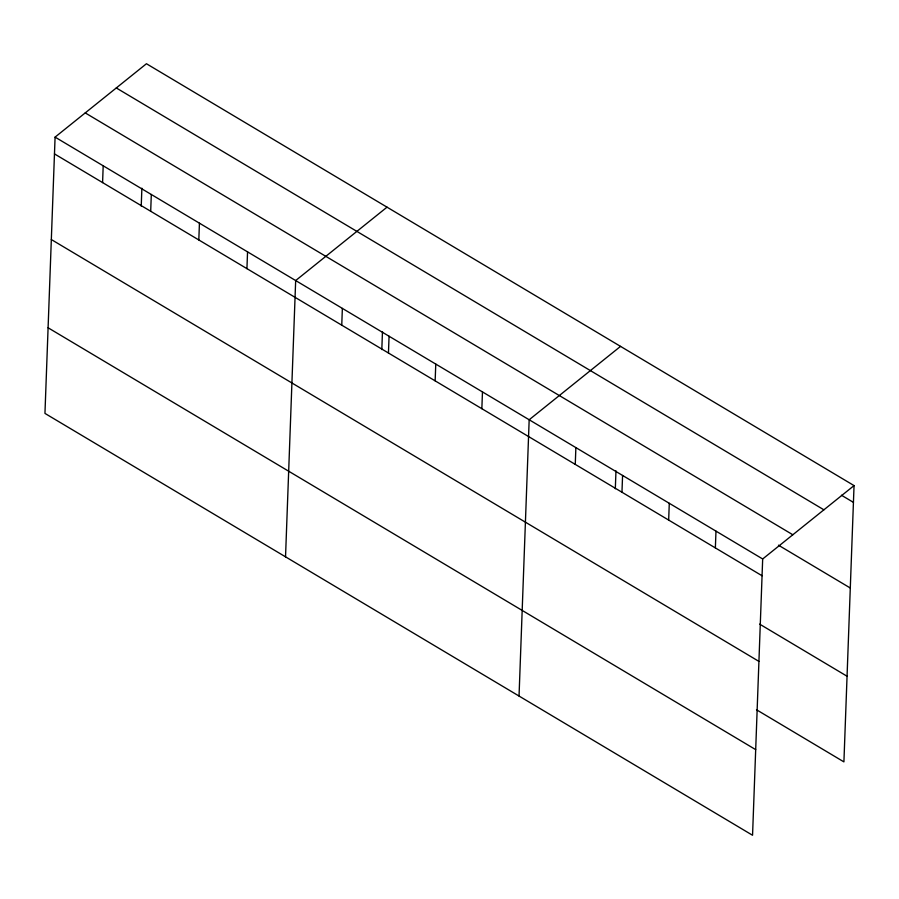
<?xml version="1.0" encoding="UTF-8"?>
<svg xmlns="http://www.w3.org/2000/svg" width="899" height="899" viewBox="0 0 899 899"><rect width="100%" height="100%" fill="white"/><g stroke="black" fill="none" stroke-linecap="round" stroke-linejoin="round"><path stroke-width="1.35" d="M55.086 137.12L44.95 413.405L752.553 835.261L762.678 558.976L854.05 485.595L146.447 63.739L55.086 137.12L762.678 558.976M102.587 182.587L103.194 165.809M141.233 206.129L141.885 188.206M150.695 211.276L151.313 194.499M198.814 239.966L199.432 223.177M246.933 268.644L247.551 251.866M285.534 556.841L295.67 280.555L387.031 207.163M341.755 325.18L342.362 308.402M381.817 349.565L382.468 331.641M388.458 353.015L389.065 336.237M435.15 380.861L435.768 364.084M481.853 408.708L482.471 391.93M519.038 696.051L529.174 419.766L620.546 346.373M575.259 464.39L575.877 447.612M615.321 488.775L615.972 470.851M621.962 492.236L622.58 475.459M668.665 520.072L669.283 503.294M715.368 547.918L715.975 531.14M854.05 485.595L843.914 761.88L756.509 709.761M841.464 495.237L853.432 502.372M116.297 87.956L823.9 509.812M85.236 112.903L792.828 534.759M778.444 545.176L850.297 588.013M54.468 153.898L762.071 575.765M759.644 624.12L847.06 676.239M51.322 239.539L758.925 661.394M48.085 327.775L755.688 749.631"/></g></svg>
